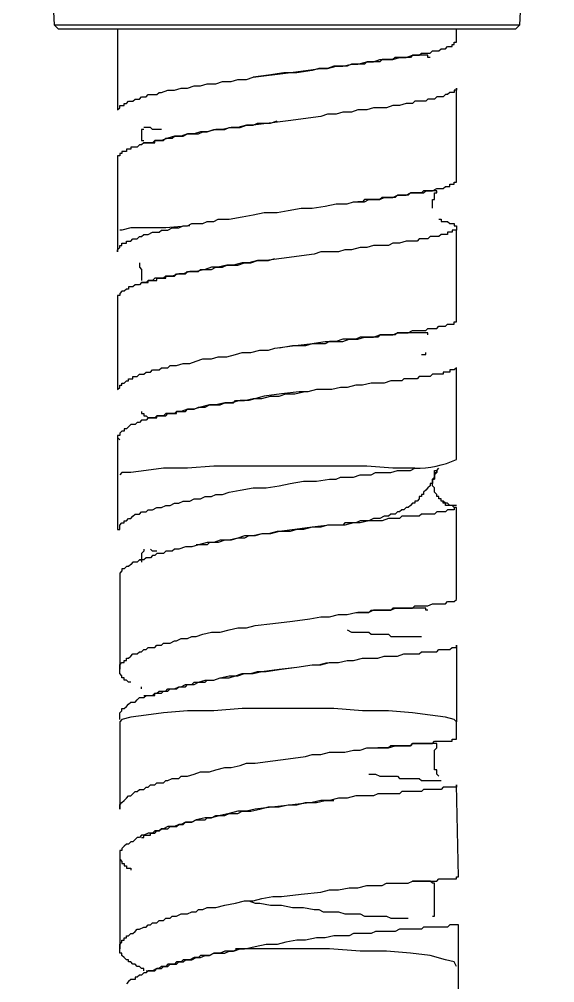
# Model space of a CAD drawing. Extents: x -1585 to -1165, y -4178 to -3881.
# Drawn here: x -1302.28 to -1294.99, y -4066.05 to -4052.93 of the extents above; entities that cross this region are included whole.
import ezdxf

# ---------------------------------------------------------------- set-up
doc = ezdxf.new("R2010")
doc.units = 0
doc.header["$LTSCALE"] = 7
doc.layers.add('DWG', color=7, linetype='CONTINUOUS')

msp = doc.modelspace()

# ---------------------------------------------------------------- linework, layer by layer
at = {"layer": 'DWG'}
for points in [[(-1301.806, -4053.008), (-1298.623, -4053.008), (-1295.469, -4053.008), (-1294.993, -4043.548), (-1302.282, -4043.548)], [(-1296.332, -4053.871), (-1296.332, -4053.901), (-1296.362, -4053.901), (-1296.362, -4053.931), (-1296.391, -4053.931), (-1296.421, -4053.931), (-1296.451, -4053.96), (-1296.481, -4053.96), (-1296.51, -4053.99), (-1296.54, -4053.99), (-1296.57, -4053.99), (-1296.6, -4053.99), (-1296.629, -4054.02), (-1296.659, -4054.02), (-1296.689, -4054.02), (-1296.719, -4054.02), (-1296.748, -4054.05), (-1296.808, -4054.05), (-1296.838, -4054.05), (-1296.867, -4054.05), (-1296.897, -4054.05), (-1296.927, -4054.079), (-1297.016, -4054.079), (-1297.105, -4054.109), (-1297.195, -4054.109), (-1297.284, -4054.139), (-1297.373, -4054.139), (-1297.462, -4054.139), (-1297.552, -4054.169), (-1297.671, -4054.169), (-1297.76, -4054.198), (-1297.879, -4054.198), (-1297.968, -4054.228), (-1298.087, -4054.228), (-1298.176, -4054.258), (-1298.623, -4054.317), (-1299.099, -4054.377), (-1299.188, -4054.377), (-1299.307, -4054.407), (-1299.396, -4054.407), (-1299.515, -4054.436), (-1299.604, -4054.436), (-1299.723, -4054.466), (-1299.813, -4054.466), (-1299.902, -4054.496), (-1299.991, -4054.496), (-1300.08, -4054.526), (-1300.17, -4054.526), (-1300.259, -4054.555), (-1300.348, -4054.585), (-1300.378, -4054.585), (-1300.408, -4054.585), (-1300.437, -4054.585), (-1300.467, -4054.615), (-1300.527, -4054.615), (-1300.556, -4054.615), (-1300.586, -4054.615), (-1300.616, -4054.645), (-1300.646, -4054.645), (-1300.675, -4054.674), (-1300.705, -4054.674), (-1300.735, -4054.674), (-1300.765, -4054.674), (-1300.765, -4054.704), (-1300.794, -4054.704), (-1300.824, -4054.704), (-1300.824, -4054.734), (-1300.854, -4054.734), (-1300.884, -4054.734), (-1300.884, -4054.764), (-1300.913, -4054.764), (-1300.913, -4054.793), (-1300.943, -4054.793), (-1300.943, -4054.823), (-1300.943, -4055.805), (-1300.943, -4056.102), (-1300.943, -4056.073), (-1300.913, -4056.043), (-1300.913, -4056.013), (-1300.884, -4056.013), (-1300.884, -4055.983), (-1300.854, -4055.983), (-1300.824, -4055.983), (-1300.824, -4055.954), (-1300.794, -4055.954), (-1300.765, -4055.954), (-1300.735, -4055.924), (-1300.705, -4055.924), (-1300.675, -4055.924), (-1300.646, -4055.894), (-1300.616, -4055.894), (-1300.586, -4055.864), (-1300.556, -4055.864), (-1300.527, -4055.864), (-1300.467, -4055.835), (-1300.437, -4055.835), (-1300.378, -4055.835), (-1300.348, -4055.805), (-1300.289, -4055.805), (-1300.259, -4055.805), (-1300.199, -4055.775), (-1300.14, -4055.775), (-1300.11, -4055.775), (-1300.051, -4055.745), (-1299.991, -4055.745), (-1299.932, -4055.716), (-1299.842, -4055.716), (-1299.783, -4055.716), (-1299.723, -4055.686), (-1299.634, -4055.686), (-1299.575, -4055.656), (-1299.485, -4055.656), (-1299.426, -4055.656), (-1299.247, -4055.626), (-1299.099, -4055.597), (-1298.95, -4055.567), (-1298.771, -4055.567), (-1298.623, -4055.537), (-1298.444, -4055.507), (-1298.295, -4055.507), (-1298.117, -4055.478), (-1297.968, -4055.448), (-1297.909, -4055.448), (-1297.819, -4055.448), (-1297.73, -4055.418), (-1297.671, -4055.418), (-1297.581, -4055.418), (-1297.522, -4055.388), (-1297.462, -4055.388), (-1297.373, -4055.388), (-1297.314, -4055.359), (-1297.254, -4055.359), (-1297.195, -4055.359), (-1297.135, -4055.329), (-1297.046, -4055.329), (-1297.016, -4055.329), (-1296.957, -4055.299), (-1296.897, -4055.299), (-1296.838, -4055.299), (-1296.778, -4055.299), (-1296.748, -4055.269), (-1296.689, -4055.269), (-1296.659, -4055.269), (-1296.6, -4055.24), (-1296.57, -4055.24), (-1296.54, -4055.24), (-1296.51, -4055.24), (-1296.481, -4055.21), (-1296.451, -4055.21), (-1296.421, -4055.21), (-1296.421, -4055.18), (-1296.391, -4055.18), (-1296.362, -4055.18), (-1296.362, -4055.15), (-1296.332, -4055.15), (-1296.332, -4055.121)]]:
    msp.add_lwpolyline(points, close=True, dxfattribs=at)
for points in [[(-1295.469, -4053.008), (-1295.529, -4053.068), (-1301.746, -4053.068), (-1301.806, -4053.008)], [(-1300.943, -4053.068), (-1300.943, -4054.169), (-1300.913, -4054.139), (-1300.913, -4054.109), (-1300.884, -4054.109), (-1300.854, -4054.109), (-1300.854, -4054.079), (-1300.824, -4054.079), (-1300.794, -4054.05), (-1300.765, -4054.05), (-1300.735, -4054.05), (-1300.705, -4054.02), (-1300.675, -4054.02), (-1300.646, -4054.02), (-1300.616, -4053.99), (-1300.586, -4053.99), (-1300.556, -4053.99), (-1300.527, -4053.96), (-1300.467, -4053.96), (-1300.437, -4053.96), (-1300.408, -4053.96), (-1300.378, -4053.931), (-1300.348, -4053.931), (-1300.259, -4053.901), (-1300.17, -4053.901), (-1300.08, -4053.871), (-1299.991, -4053.871), (-1299.902, -4053.841), (-1299.813, -4053.841), (-1299.723, -4053.812), (-1299.604, -4053.812), (-1299.515, -4053.782), (-1299.396, -4053.782), (-1299.307, -4053.752), (-1299.188, -4053.752), (-1299.099, -4053.722), (-1298.623, -4053.663), (-1298.176, -4053.603), (-1298.087, -4053.603), (-1297.968, -4053.574), (-1297.879, -4053.574), (-1297.76, -4053.544), (-1297.671, -4053.544), (-1297.552, -4053.514), (-1297.462, -4053.514), (-1297.373, -4053.484), (-1297.284, -4053.484), (-1297.195, -4053.484), (-1297.105, -4053.455), (-1297.016, -4053.455), (-1296.927, -4053.425), (-1296.897, -4053.425), (-1296.867, -4053.425), (-1296.838, -4053.425), (-1296.808, -4053.395), (-1296.748, -4053.395), (-1296.719, -4053.395), (-1296.689, -4053.395), (-1296.659, -4053.365), (-1296.629, -4053.365), (-1296.6, -4053.365), (-1296.57, -4053.365), (-1296.54, -4053.336), (-1296.51, -4053.336), (-1296.481, -4053.336), (-1296.451, -4053.306), (-1296.421, -4053.306), (-1296.391, -4053.306), (-1296.391, -4053.276), (-1296.362, -4053.276), (-1296.362, -4053.246), (-1296.332, -4053.246), (-1296.332, -4053.068)], [(-1296.689, -4053.455), (-1296.719, -4053.455), (-1296.719, -4053.425), (-1296.748, -4053.425), (-1296.778, -4053.425), (-1296.808, -4053.425), (-1296.838, -4053.425), (-1296.867, -4053.425), (-1296.897, -4053.425), (-1296.927, -4053.425), (-1296.957, -4053.455), (-1296.986, -4053.455), (-1297.016, -4053.455), (-1297.046, -4053.455), (-1297.076, -4053.455), (-1297.135, -4053.455), (-1297.165, -4053.455), (-1297.195, -4053.484), (-1297.224, -4053.484), (-1297.254, -4053.484), (-1297.314, -4053.484), (-1297.343, -4053.484), (-1297.373, -4053.514), (-1297.403, -4053.514), (-1297.462, -4053.514), (-1297.492, -4053.514), (-1297.552, -4053.514), (-1297.581, -4053.544), (-1297.641, -4053.544), (-1297.671, -4053.544), (-1297.73, -4053.544), (-1297.76, -4053.544), (-1297.819, -4053.574), (-1297.909, -4053.574), (-1297.998, -4053.574), (-1298.087, -4053.603), (-1298.206, -4053.603), (-1298.295, -4053.633), (-1298.504, -4053.663), (-1298.682, -4053.663), (-1298.89, -4053.693), (-1299.099, -4053.722)], [(-1300.586, -4054.615), (-1300.556, -4054.615), (-1300.527, -4054.615), (-1300.497, -4054.615), (-1300.467, -4054.615), (-1300.437, -4054.615), (-1300.437, -4054.585), (-1300.408, -4054.585), (-1300.378, -4054.585), (-1300.348, -4054.585), (-1300.318, -4054.585), (-1300.289, -4054.555), (-1300.259, -4054.555), (-1300.229, -4054.555), (-1300.199, -4054.555), (-1300.17, -4054.526), (-1300.14, -4054.526), (-1300.11, -4054.526), (-1300.08, -4054.526), (-1300.051, -4054.526), (-1299.991, -4054.496), (-1299.902, -4054.496), (-1299.842, -4054.496), (-1299.783, -4054.466), (-1299.723, -4054.466), (-1299.634, -4054.436), (-1299.575, -4054.436), (-1299.485, -4054.436), (-1299.426, -4054.407), (-1299.337, -4054.407), (-1299.277, -4054.407), (-1299.188, -4054.377), (-1299.099, -4054.377), (-1299.039, -4054.347), (-1298.95, -4054.347), (-1298.861, -4054.347), (-1298.771, -4054.317)], [(-1300.586, -4054.436), (-1300.616, -4054.436), (-1300.616, -4054.466), (-1300.616, -4054.496), (-1300.616, -4054.526), (-1300.616, -4054.555), (-1300.616, -4054.585), (-1300.586, -4054.585)], [(-1300.348, -4054.436), (-1300.378, -4054.436), (-1300.408, -4054.436), (-1300.437, -4054.436), (-1300.467, -4054.436), (-1300.497, -4054.407), (-1300.527, -4054.407), (-1300.556, -4054.407), (-1300.586, -4054.407)], [(-1296.659, -4055.507), (-1296.659, -4055.478), (-1296.659, -4055.448), (-1296.659, -4055.418), (-1296.659, -4055.388), (-1296.629, -4055.388), (-1296.629, -4055.359), (-1296.629, -4055.329), (-1296.629, -4055.299), (-1296.6, -4055.299), (-1296.6, -4055.269), (-1296.629, -4055.269), (-1296.659, -4055.269), (-1296.689, -4055.269), (-1296.719, -4055.269), (-1296.748, -4055.269), (-1296.778, -4055.269), (-1296.808, -4055.299), (-1296.838, -4055.299), (-1296.867, -4055.299), (-1296.897, -4055.299), (-1296.927, -4055.299), (-1296.957, -4055.299), (-1296.986, -4055.329), (-1297.016, -4055.329), (-1297.046, -4055.329), (-1297.076, -4055.329), (-1297.105, -4055.329), (-1297.135, -4055.329), (-1297.165, -4055.359), (-1297.195, -4055.359), (-1297.224, -4055.359), (-1297.284, -4055.359), (-1297.314, -4055.359), (-1297.343, -4055.359), (-1297.373, -4055.388), (-1297.403, -4055.388), (-1297.433, -4055.388), (-1297.462, -4055.388), (-1297.522, -4055.388), (-1297.552, -4055.388), (-1297.581, -4055.388), (-1297.611, -4055.418), (-1297.671, -4055.418)], [(-1296.57, -4055.656), (-1296.54, -4055.656), (-1296.54, -4055.686), (-1296.51, -4055.686), (-1296.481, -4055.686), (-1296.451, -4055.686), (-1296.421, -4055.716), (-1296.391, -4055.716), (-1296.362, -4055.716), (-1296.362, -4055.745), (-1296.332, -4055.745), (-1296.332, -4055.775), (-1296.332, -4055.805), (-1296.362, -4055.805), (-1296.391, -4055.805), (-1296.391, -4055.835), (-1296.421, -4055.835), (-1296.451, -4055.835), (-1296.451, -4055.864), (-1296.481, -4055.864), (-1296.51, -4055.864), (-1296.54, -4055.864), (-1296.57, -4055.894), (-1296.6, -4055.894), (-1296.629, -4055.894), (-1296.659, -4055.894), (-1296.689, -4055.894), (-1296.719, -4055.924), (-1296.748, -4055.924), (-1296.778, -4055.924), (-1296.808, -4055.924), (-1296.838, -4055.924), (-1296.867, -4055.954), (-1296.957, -4055.954), (-1297.016, -4055.954), (-1297.105, -4055.983), (-1297.195, -4055.983), (-1297.254, -4056.013), (-1297.373, -4056.013), (-1297.462, -4056.013), (-1297.552, -4056.043), (-1297.641, -4056.043), (-1297.76, -4056.073), (-1297.849, -4056.073), (-1297.938, -4056.102), (-1298.057, -4056.102), (-1298.176, -4056.102), (-1298.266, -4056.132), (-1298.712, -4056.192), (-1298.92, -4056.221), (-1299.039, -4056.221), (-1299.158, -4056.251), (-1299.247, -4056.251), (-1299.366, -4056.281), (-1299.456, -4056.281), (-1299.575, -4056.311), (-1299.664, -4056.311), (-1299.753, -4056.34), (-1299.872, -4056.37), (-1299.961, -4056.37), (-1300.051, -4056.4), (-1300.11, -4056.4), (-1300.199, -4056.43), (-1300.289, -4056.43), (-1300.318, -4056.459), (-1300.348, -4056.459), (-1300.408, -4056.459), (-1300.437, -4056.459), (-1300.467, -4056.489), (-1300.497, -4056.489), (-1300.527, -4056.489), (-1300.556, -4056.519), (-1300.586, -4056.519), (-1300.616, -4056.519), (-1300.646, -4056.549), (-1300.675, -4056.549), (-1300.705, -4056.549), (-1300.735, -4056.578), (-1300.765, -4056.578), (-1300.794, -4056.578), (-1300.794, -4056.608), (-1300.824, -4056.608), (-1300.854, -4056.638), (-1300.884, -4056.638), (-1300.913, -4056.668), (-1300.913, -4056.697), (-1300.943, -4056.697), (-1300.943, -4056.727), (-1300.943, -4057.977), (-1300.913, -4057.947), (-1300.913, -4057.917), (-1300.884, -4057.917), (-1300.884, -4057.887), (-1300.854, -4057.887), (-1300.824, -4057.858), (-1300.794, -4057.858), (-1300.794, -4057.828), (-1300.765, -4057.828), (-1300.735, -4057.828), (-1300.735, -4057.798), (-1300.705, -4057.798), (-1300.675, -4057.798), (-1300.646, -4057.768), (-1300.616, -4057.768), (-1300.586, -4057.768), (-1300.556, -4057.739), (-1300.527, -4057.739), (-1300.497, -4057.739), (-1300.467, -4057.709), (-1300.437, -4057.709), (-1300.378, -4057.709), (-1300.348, -4057.679), (-1300.318, -4057.679), (-1300.259, -4057.679), (-1300.229, -4057.649), (-1300.199, -4057.649), (-1300.14, -4057.649), (-1300.051, -4057.62), (-1299.961, -4057.62), (-1299.872, -4057.59), (-1299.783, -4057.56), (-1299.664, -4057.56), (-1299.575, -4057.53), (-1299.456, -4057.53), (-1299.337, -4057.501), (-1299.247, -4057.471), (-1299.128, -4057.471), (-1299.009, -4057.441), (-1298.89, -4057.441), (-1298.801, -4057.411), (-1298.563, -4057.382), (-1298.325, -4057.352), (-1298.117, -4057.322), (-1297.998, -4057.322), (-1297.879, -4057.322), (-1297.79, -4057.292), (-1297.671, -4057.292), (-1297.581, -4057.263), (-1297.462, -4057.263), (-1297.373, -4057.233), (-1297.284, -4057.233), (-1297.224, -4057.233), (-1297.195, -4057.233), (-1297.135, -4057.203), (-1297.105, -4057.203), (-1297.046, -4057.203), (-1297.016, -4057.203), (-1296.986, -4057.203), (-1296.927, -4057.173), (-1296.897, -4057.173), (-1296.867, -4057.173), (-1296.838, -4057.173), (-1296.778, -4057.173), (-1296.748, -4057.173), (-1296.719, -4057.144), (-1296.689, -4057.144), (-1296.659, -4057.144), (-1296.629, -4057.144), (-1296.6, -4057.144), (-1296.57, -4057.114), (-1296.54, -4057.114), (-1296.51, -4057.114), (-1296.481, -4057.114), (-1296.451, -4057.084), (-1296.421, -4057.084), (-1296.391, -4057.084), (-1296.362, -4057.084), (-1296.362, -4057.054), (-1296.332, -4057.054), (-1296.332, -4057.025), (-1296.332, -4055.805)], [(-1299.961, -4055.745), (-1300.289, -4055.775), (-1300.556, -4055.775), (-1300.765, -4055.775), (-1300.884, -4055.805), (-1300.913, -4055.805)], [(-1300.616, -4056.519), (-1300.586, -4056.519), (-1300.556, -4056.519), (-1300.527, -4056.519), (-1300.527, -4056.489), (-1300.497, -4056.489), (-1300.467, -4056.489), (-1300.437, -4056.489), (-1300.408, -4056.489), (-1300.408, -4056.459), (-1300.378, -4056.459), (-1300.348, -4056.459), (-1300.318, -4056.459), (-1300.289, -4056.459), (-1300.289, -4056.43), (-1300.259, -4056.43), (-1300.229, -4056.43), (-1300.199, -4056.43), (-1300.17, -4056.43), (-1300.14, -4056.4), (-1300.11, -4056.4), (-1300.08, -4056.4), (-1300.051, -4056.4), (-1300.021, -4056.4), (-1299.991, -4056.37), (-1299.961, -4056.37), (-1299.932, -4056.37), (-1299.902, -4056.37), (-1299.842, -4056.37), (-1299.813, -4056.34), (-1299.783, -4056.34), (-1299.753, -4056.34), (-1299.723, -4056.34), (-1299.664, -4056.34), (-1299.604, -4056.311), (-1299.515, -4056.311), (-1299.456, -4056.281), (-1299.366, -4056.281), (-1299.307, -4056.281), (-1299.218, -4056.251), (-1299.128, -4056.251), (-1299.039, -4056.221), (-1298.95, -4056.221), (-1298.89, -4056.221), (-1298.801, -4056.192)], [(-1300.646, -4056.251), (-1300.646, -4056.281), (-1300.646, -4056.311), (-1300.616, -4056.34), (-1300.616, -4056.37), (-1300.616, -4056.4), (-1300.616, -4056.43), (-1300.616, -4056.459), (-1300.616, -4056.489)], [(-1296.719, -4057.233), (-1296.719, -4057.203), (-1296.748, -4057.203), (-1296.778, -4057.203), (-1296.808, -4057.203), (-1296.838, -4057.203), (-1296.867, -4057.203), (-1296.897, -4057.203), (-1296.927, -4057.203), (-1296.957, -4057.203), (-1296.986, -4057.203), (-1297.016, -4057.203), (-1297.046, -4057.203), (-1297.076, -4057.203), (-1297.105, -4057.203), (-1297.135, -4057.203), (-1297.165, -4057.233), (-1297.195, -4057.233), (-1297.224, -4057.233), (-1297.254, -4057.233), (-1297.314, -4057.233), (-1297.343, -4057.233), (-1297.373, -4057.233), (-1297.403, -4057.263), (-1297.433, -4057.263), (-1297.492, -4057.263), (-1297.522, -4057.263), (-1297.552, -4057.263), (-1297.581, -4057.263), (-1297.641, -4057.263), (-1297.7, -4057.292), (-1297.79, -4057.292), (-1297.879, -4057.292), (-1297.968, -4057.322), (-1298.057, -4057.322), (-1298.117, -4057.352), (-1298.206, -4057.352), (-1298.295, -4057.352), (-1298.385, -4057.382), (-1298.563, -4057.382), (-1298.742, -4057.411)], [(-1296.808, -4057.501), (-1296.778, -4057.501), (-1296.748, -4057.501), (-1296.748, -4057.471)], [(-1300.616, -4058.274), (-1300.616, -4058.304), (-1300.586, -4058.304), (-1300.586, -4058.334), (-1300.556, -4058.334), (-1300.527, -4058.363), (-1300.497, -4058.363), (-1300.467, -4058.363), (-1300.437, -4058.363), (-1300.408, -4058.363), (-1300.408, -4058.334), (-1300.378, -4058.334), (-1300.348, -4058.334), (-1300.318, -4058.334), (-1300.289, -4058.334), (-1300.259, -4058.304), (-1300.229, -4058.304), (-1300.199, -4058.304), (-1300.17, -4058.304), (-1300.14, -4058.304), (-1300.14, -4058.274), (-1300.11, -4058.274), (-1300.08, -4058.274), (-1300.021, -4058.274), (-1299.991, -4058.244), (-1299.932, -4058.244), (-1299.902, -4058.244), (-1299.842, -4058.215), (-1299.783, -4058.215), (-1299.753, -4058.215), (-1299.694, -4058.185), (-1299.634, -4058.185), (-1299.604, -4058.185), (-1299.545, -4058.185), (-1299.485, -4058.155), (-1299.426, -4058.155), (-1299.366, -4058.155), (-1299.337, -4058.125), (-1299.277, -4058.125), (-1299.218, -4058.125), (-1299.099, -4058.096), (-1298.98, -4058.096), (-1298.861, -4058.066), (-1298.742, -4058.066), (-1298.652, -4058.036), (-1298.533, -4058.036), (-1298.414, -4058.006)], [(-1300.943, -4058.631), (-1300.943, -4059.167), (-1300.943, -4059.881), (-1300.913, -4059.881), (-1300.913, -4059.851), (-1300.913, -4059.821), (-1300.884, -4059.791), (-1300.854, -4059.791), (-1300.854, -4059.762), (-1300.824, -4059.762), (-1300.794, -4059.732), (-1300.765, -4059.732), (-1300.735, -4059.702), (-1300.705, -4059.672), (-1300.646, -4059.672), (-1300.616, -4059.643), (-1300.556, -4059.643), (-1300.527, -4059.613), (-1300.467, -4059.613), (-1300.408, -4059.583), (-1300.348, -4059.583), (-1300.289, -4059.553), (-1300.229, -4059.553), (-1300.17, -4059.524), (-1300.11, -4059.524), (-1300.051, -4059.494), (-1299.961, -4059.494), (-1299.902, -4059.464), (-1299.813, -4059.464), (-1299.753, -4059.434), (-1299.664, -4059.434), (-1299.604, -4059.405), (-1299.515, -4059.405), (-1299.426, -4059.375), (-1299.277, -4059.345), (-1299.099, -4059.315), (-1298.92, -4059.315), (-1298.742, -4059.286), (-1298.593, -4059.256), (-1298.414, -4059.226), (-1298.236, -4059.226), (-1298.057, -4059.196), (-1297.968, -4059.196), (-1297.909, -4059.167), (-1297.819, -4059.167), (-1297.73, -4059.167), (-1297.641, -4059.137), (-1297.581, -4059.137), (-1297.492, -4059.137), (-1297.433, -4059.107), (-1297.343, -4059.107), (-1297.284, -4059.107), (-1297.224, -4059.107), (-1297.135, -4059.077), (-1297.076, -4059.077), (-1297.016, -4059.077), (-1296.957, -4059.077), (-1296.897, -4059.048), (-1297.195, -4059.048), (-1297.552, -4059.018), (-1297.968, -4059.018), (-1298.385, -4059.018), (-1298.801, -4059.018), (-1299.218, -4059.018), (-1299.634, -4059.018), (-1299.991, -4059.048), (-1300.318, -4059.048), (-1300.556, -4059.077), (-1300.765, -4059.107), (-1300.884, -4059.107), (-1300.913, -4059.137)], [(-1296.362, -4059.583), (-1296.391, -4059.553), (-1296.421, -4059.553), (-1296.451, -4059.553), (-1296.481, -4059.553), (-1296.481, -4059.524), (-1296.51, -4059.524), (-1296.51, -4059.494), (-1296.54, -4059.494), (-1296.54, -4059.464), (-1296.57, -4059.464), (-1296.57, -4059.434), (-1296.6, -4059.434), (-1296.6, -4059.405), (-1296.629, -4059.375), (-1296.629, -4059.345), (-1296.629, -4059.315), (-1296.659, -4059.286), (-1296.659, -4059.256), (-1296.659, -4059.226), (-1296.659, -4059.196), (-1296.629, -4059.167), (-1296.629, -4059.137), (-1296.629, -4059.107), (-1296.629, -4059.077), (-1296.6, -4059.077), (-1296.6, -4059.107), (-1296.629, -4059.137), (-1296.629, -4059.167), (-1296.629, -4059.196), (-1296.659, -4059.196), (-1296.659, -4059.226), (-1296.659, -4059.256), (-1296.689, -4059.256), (-1296.689, -4059.286), (-1296.719, -4059.315), (-1296.748, -4059.345), (-1296.778, -4059.375), (-1296.778, -4059.405), (-1296.808, -4059.405), (-1296.808, -4059.434), (-1296.838, -4059.434), (-1296.838, -4059.464), (-1296.867, -4059.494), (-1296.897, -4059.494), (-1296.897, -4059.524), (-1296.927, -4059.524), (-1296.957, -4059.553), (-1296.986, -4059.583), (-1297.016, -4059.583), (-1297.046, -4059.613), (-1297.076, -4059.613), (-1297.105, -4059.643), (-1297.135, -4059.643), (-1297.165, -4059.672), (-1297.195, -4059.672), (-1297.224, -4059.672), (-1297.254, -4059.702), (-1297.284, -4059.702), (-1297.314, -4059.702), (-1297.373, -4059.732), (-1297.403, -4059.732), (-1297.433, -4059.732), (-1297.462, -4059.732), (-1297.522, -4059.762), (-1297.552, -4059.762), (-1297.611, -4059.762), (-1297.641, -4059.762), (-1297.7, -4059.791), (-1297.73, -4059.791), (-1297.79, -4059.791), (-1297.849, -4059.791), (-1297.879, -4059.821), (-1297.938, -4059.821), (-1297.998, -4059.821), (-1298.028, -4059.821), (-1298.087, -4059.821), (-1298.176, -4059.851), (-1298.295, -4059.851), (-1298.414, -4059.881), (-1298.504, -4059.881), (-1298.593, -4059.91), (-1298.682, -4059.91), (-1298.771, -4059.91), (-1298.89, -4059.94), (-1298.98, -4059.94), (-1299.069, -4059.97), (-1299.158, -4059.97), (-1299.218, -4060), (-1299.307, -4060), (-1299.396, -4060.029), (-1299.485, -4060.029), (-1299.575, -4060.059), (-1299.604, -4060.059), (-1299.634, -4060.059), (-1299.694, -4060.059), (-1299.723, -4060.089), (-1299.753, -4060.089), (-1299.813, -4060.089), (-1299.842, -4060.089), (-1299.872, -4060.089)], [(-1296.659, -4059.256), (-1296.659, -4059.226), (-1296.659, -4059.196), (-1296.629, -4059.196), (-1296.629, -4059.167), (-1296.629, -4059.137), (-1296.629, -4059.107), (-1296.6, -4059.107), (-1296.6, -4059.077), (-1296.57, -4059.048)], [(-1296.332, -4059.553), (-1296.362, -4059.553), (-1296.391, -4059.553), (-1296.421, -4059.553), (-1296.451, -4059.524), (-1296.481, -4059.524), (-1296.51, -4059.494), (-1296.54, -4059.494), (-1296.54, -4059.464), (-1296.57, -4059.464), (-1296.57, -4059.434), (-1296.6, -4059.434)], [(-1300.765, -4061.963), (-1300.794, -4061.963), (-1300.824, -4061.933), (-1300.854, -4061.933), (-1300.854, -4061.904), (-1300.884, -4061.904), (-1300.884, -4061.874), (-1300.913, -4061.844), (-1300.913, -4061.814), (-1300.913, -4061.785), (-1300.913, -4061.755), (-1300.913, -4061.725), (-1300.884, -4061.695), (-1300.854, -4061.695), (-1300.854, -4061.666), (-1300.824, -4061.666), (-1300.824, -4061.636), (-1300.794, -4061.636), (-1300.765, -4061.606), (-1300.735, -4061.576), (-1300.705, -4061.576), (-1300.675, -4061.576), (-1300.646, -4061.547), (-1300.616, -4061.547), (-1300.586, -4061.517), (-1300.556, -4061.517), (-1300.527, -4061.487), (-1300.467, -4061.487), (-1300.437, -4061.487), (-1300.408, -4061.457), (-1300.348, -4061.457), (-1300.318, -4061.428), (-1300.259, -4061.428), (-1300.229, -4061.428), (-1300.17, -4061.398), (-1300.14, -4061.398), (-1300.08, -4061.368), (-1300.051, -4061.368), (-1299.991, -4061.368), (-1299.932, -4061.338), (-1299.872, -4061.338), (-1299.783, -4061.309), (-1299.664, -4061.279), (-1299.545, -4061.279), (-1299.426, -4061.249), (-1299.307, -4061.219), (-1299.188, -4061.219), (-1299.069, -4061.19), (-1298.831, -4061.16), (-1298.563, -4061.13), (-1298.325, -4061.1), (-1298.176, -4061.071), (-1298.057, -4061.071), (-1297.938, -4061.041), (-1297.819, -4061.041), (-1297.7, -4061.011), (-1297.581, -4061.011), (-1297.522, -4061.011), (-1297.492, -4060.981), (-1297.433, -4060.981), (-1297.373, -4060.981), (-1297.314, -4060.981), (-1297.284, -4060.981), (-1297.224, -4060.981), (-1297.165, -4060.952), (-1297.135, -4060.952), (-1297.076, -4060.952), (-1297.016, -4060.952), (-1296.986, -4060.952), (-1296.927, -4060.952), (-1296.897, -4060.922), (-1296.867, -4060.922), (-1296.808, -4060.922), (-1296.778, -4060.922), (-1296.748, -4060.922), (-1296.719, -4060.922), (-1296.659, -4060.892), (-1296.629, -4060.892), (-1296.6, -4060.892), (-1296.57, -4060.892), (-1296.54, -4060.892), (-1296.51, -4060.892), (-1296.481, -4060.892), (-1296.451, -4060.862), (-1296.421, -4060.862), (-1296.391, -4060.862), (-1296.362, -4060.862), (-1296.332, -4060.833), (-1296.332, -4059.583), (-1296.362, -4059.583), (-1296.362, -4059.613), (-1296.391, -4059.613), (-1296.421, -4059.613), (-1296.451, -4059.613), (-1296.481, -4059.643), (-1296.51, -4059.643), (-1296.54, -4059.643), (-1296.57, -4059.643), (-1296.6, -4059.643), (-1296.629, -4059.672), (-1296.659, -4059.672), (-1296.689, -4059.672), (-1296.719, -4059.672), (-1296.778, -4059.672), (-1296.808, -4059.672), (-1296.838, -4059.702), (-1296.867, -4059.702), (-1296.897, -4059.702), (-1296.957, -4059.702), (-1296.986, -4059.702), (-1297.016, -4059.702), (-1297.076, -4059.702), (-1297.105, -4059.732), (-1297.165, -4059.732), (-1297.195, -4059.732), (-1297.254, -4059.732), (-1297.343, -4059.762), (-1297.433, -4059.762), (-1297.522, -4059.762), (-1297.641, -4059.791), (-1297.73, -4059.791), (-1297.849, -4059.821), (-1297.968, -4059.821), (-1298.057, -4059.821), (-1298.295, -4059.851), (-1298.533, -4059.881), (-1298.742, -4059.91), (-1298.861, -4059.94), (-1298.98, -4059.94), (-1299.099, -4059.97), (-1299.218, -4059.97), (-1299.307, -4060), (-1299.426, -4060.029), (-1299.545, -4060.029), (-1299.634, -4060.059), (-1299.723, -4060.059), (-1299.842, -4060.089), (-1299.932, -4060.119), (-1300.021, -4060.119), (-1300.11, -4060.148), (-1300.17, -4060.148), (-1300.199, -4060.178), (-1300.229, -4060.178), (-1300.289, -4060.178), (-1300.318, -4060.208), (-1300.348, -4060.208), (-1300.408, -4060.208), (-1300.437, -4060.238), (-1300.467, -4060.238), (-1300.497, -4060.267), (-1300.527, -4060.267), (-1300.556, -4060.267), (-1300.586, -4060.297), (-1300.616, -4060.297), (-1300.646, -4060.297), (-1300.675, -4060.327), (-1300.705, -4060.327), (-1300.735, -4060.327), (-1300.765, -4060.357), (-1300.794, -4060.386), (-1300.824, -4060.386), (-1300.854, -4060.416), (-1300.884, -4060.416), (-1300.884, -4060.446), (-1300.913, -4060.476), (-1300.913, -4060.505), (-1300.913, -4060.535), (-1300.913, -4060.565)], [(-1300.586, -4060.148), (-1300.586, -4060.178), (-1300.616, -4060.208), (-1300.616, -4060.238), (-1300.616, -4060.267), (-1300.616, -4060.297), (-1300.646, -4060.297), (-1300.616, -4060.297), (-1300.616, -4060.327)], [(-1300.408, -4060.178), (-1300.437, -4060.178), (-1300.467, -4060.178), (-1300.497, -4060.148)], [(-1300.913, -4060.535), (-1300.913, -4061.785)], [(-1296.719, -4060.981), (-1296.748, -4060.981), (-1296.748, -4060.952), (-1296.778, -4060.952), (-1296.808, -4060.952), (-1296.838, -4060.952), (-1296.867, -4060.952), (-1296.897, -4060.952), (-1296.927, -4060.952), (-1296.957, -4060.952), (-1296.986, -4060.952), (-1297.016, -4060.952), (-1297.046, -4060.952), (-1297.076, -4060.952), (-1297.135, -4060.952), (-1297.165, -4060.952), (-1297.195, -4060.952), (-1297.224, -4060.981), (-1297.254, -4060.981), (-1297.314, -4060.981), (-1297.343, -4060.981), (-1297.403, -4060.981), (-1297.433, -4060.981), (-1297.462, -4060.981), (-1297.522, -4061.011), (-1297.581, -4061.011), (-1297.611, -4061.011), (-1297.671, -4061.011)], [(-1297.819, -4061.249), (-1297.76, -4061.279), (-1297.7, -4061.279), (-1297.671, -4061.279), (-1297.611, -4061.279), (-1297.581, -4061.279), (-1297.522, -4061.279), (-1297.492, -4061.309), (-1297.433, -4061.309)], [(-1297.462, -4061.309), (-1297.433, -4061.309), (-1297.403, -4061.309), (-1297.373, -4061.309), (-1297.343, -4061.309), (-1297.314, -4061.309), (-1297.284, -4061.309), (-1297.254, -4061.309), (-1297.224, -4061.338), (-1297.195, -4061.338), (-1297.165, -4061.338), (-1297.135, -4061.338), (-1297.105, -4061.338), (-1297.076, -4061.338), (-1297.046, -4061.338), (-1297.016, -4061.338), (-1296.986, -4061.338), (-1296.957, -4061.338), (-1296.927, -4061.338), (-1296.897, -4061.338), (-1296.867, -4061.338), (-1296.838, -4061.338), (-1296.808, -4061.338)], [(-1300.913, -4062.469), (-1300.913, -4062.439), (-1300.913, -4062.409), (-1300.913, -4062.38), (-1300.884, -4062.35), (-1300.884, -4062.32), (-1300.854, -4062.32), (-1300.824, -4062.29), (-1300.794, -4062.261), (-1300.765, -4062.231), (-1300.735, -4062.231), (-1300.705, -4062.231), (-1300.675, -4062.201), (-1300.646, -4062.171), (-1300.616, -4062.171), (-1300.586, -4062.171), (-1300.556, -4062.142), (-1300.527, -4062.142), (-1300.467, -4062.142), (-1300.437, -4062.112), (-1300.408, -4062.112), (-1300.378, -4062.082), (-1300.318, -4062.082), (-1300.289, -4062.082), (-1300.259, -4062.052), (-1300.199, -4062.052), (-1300.17, -4062.052), (-1300.11, -4062.023), (-1300.08, -4062.023), (-1300.021, -4061.993), (-1299.991, -4061.993), (-1299.932, -4061.993), (-1299.902, -4061.963), (-1299.842, -4061.963), (-1299.753, -4061.933), (-1299.634, -4061.933), (-1299.545, -4061.904), (-1299.426, -4061.874), (-1299.307, -4061.874), (-1299.218, -4061.844), (-1299.099, -4061.844), (-1298.98, -4061.814), (-1298.742, -4061.785), (-1298.504, -4061.755), (-1298.295, -4061.725), (-1298.176, -4061.725), (-1298.057, -4061.695), (-1297.938, -4061.695), (-1297.819, -4061.666), (-1297.73, -4061.666), (-1297.611, -4061.636), (-1297.522, -4061.636), (-1297.403, -4061.636), (-1297.314, -4061.606), (-1297.224, -4061.606), (-1297.135, -4061.606), (-1297.046, -4061.576), (-1296.957, -4061.576), (-1296.927, -4061.576), (-1296.897, -4061.576), (-1296.838, -4061.576), (-1296.808, -4061.547), (-1296.778, -4061.547), (-1296.748, -4061.547), (-1296.719, -4061.547), (-1296.689, -4061.547), (-1296.659, -4061.547), (-1296.629, -4061.547), (-1296.6, -4061.547), (-1296.57, -4061.517), (-1296.54, -4061.517), (-1296.51, -4061.517), (-1296.481, -4061.517), (-1296.451, -4061.517), (-1296.421, -4061.517), (-1296.391, -4061.487), (-1296.362, -4061.487), (-1296.332, -4061.487), (-1296.332, -4061.457), (-1296.332, -4062.499), (-1296.362, -4062.469), (-1296.481, -4062.439), (-1296.689, -4062.409), (-1296.927, -4062.38), (-1297.254, -4062.35), (-1297.611, -4062.35), (-1297.998, -4062.32), (-1298.414, -4062.32), (-1298.831, -4062.32), (-1299.247, -4062.32), (-1299.634, -4062.35), (-1299.991, -4062.35), (-1300.318, -4062.38), (-1300.556, -4062.409), (-1300.765, -4062.439), (-1300.884, -4062.469), (-1300.913, -4062.499), (-1300.913, -4063.689), (-1300.913, -4063.659), (-1300.913, -4063.629), (-1300.884, -4063.599), (-1300.854, -4063.57), (-1300.824, -4063.54), (-1300.794, -4063.51), (-1300.765, -4063.51), (-1300.735, -4063.48), (-1300.705, -4063.451), (-1300.675, -4063.451), (-1300.646, -4063.421), (-1300.616, -4063.421), (-1300.586, -4063.421), (-1300.556, -4063.391), (-1300.527, -4063.391), (-1300.497, -4063.361), (-1300.467, -4063.361), (-1300.437, -4063.361), (-1300.408, -4063.332), (-1300.348, -4063.332), (-1300.318, -4063.332), (-1300.289, -4063.302), (-1300.259, -4063.302), (-1300.199, -4063.272), (-1300.17, -4063.272), (-1300.11, -4063.272), (-1300.08, -4063.242), (-1300.021, -4063.242), (-1299.991, -4063.242), (-1299.902, -4063.213), (-1299.813, -4063.183), (-1299.694, -4063.183), (-1299.604, -4063.153), (-1299.485, -4063.123), (-1299.396, -4063.123), (-1299.277, -4063.094), (-1299.188, -4063.064), (-1299.069, -4063.064), (-1298.831, -4063.034), (-1298.623, -4063.004), (-1298.385, -4062.975), (-1298.295, -4062.945), (-1298.176, -4062.945), (-1298.057, -4062.915), (-1297.968, -4062.915), (-1297.849, -4062.915), (-1297.73, -4062.885), (-1297.641, -4062.885), (-1297.552, -4062.856), (-1297.433, -4062.856), (-1297.343, -4062.856), (-1297.254, -4062.856), (-1297.165, -4062.826), (-1297.076, -4062.826), (-1297.046, -4062.826), (-1296.986, -4062.826), (-1296.957, -4062.826), (-1296.927, -4062.796), (-1296.867, -4062.796), (-1296.838, -4062.796), (-1296.808, -4062.796), (-1296.778, -4062.796), (-1296.748, -4062.796), (-1296.719, -4062.796), (-1296.689, -4062.796), (-1296.659, -4062.796), (-1296.629, -4062.766), (-1296.6, -4062.766), (-1296.57, -4062.766), (-1296.54, -4062.766), (-1296.51, -4062.766), (-1296.481, -4062.766), (-1296.451, -4062.766), (-1296.421, -4062.766), (-1296.391, -4062.766), (-1296.391, -4062.737), (-1296.362, -4062.737), (-1296.332, -4062.737), (-1296.332, -4062.499)], [(-1300.586, -4062.142), (-1300.556, -4062.142), (-1300.527, -4062.142), (-1300.497, -4062.142), (-1300.467, -4062.142), (-1300.437, -4062.142), (-1300.437, -4062.112), (-1300.408, -4062.112), (-1300.378, -4062.112), (-1300.348, -4062.112), (-1300.318, -4062.082), (-1300.289, -4062.082), (-1300.259, -4062.082), (-1300.229, -4062.052), (-1300.199, -4062.052), (-1300.17, -4062.052), (-1300.14, -4062.052), (-1300.11, -4062.023), (-1300.051, -4062.023), (-1300.021, -4062.023), (-1299.991, -4061.993), (-1299.932, -4061.993), (-1299.902, -4061.993), (-1299.842, -4061.963), (-1299.813, -4061.963), (-1299.753, -4061.963), (-1299.723, -4061.933), (-1299.664, -4061.933), (-1299.634, -4061.933), (-1299.545, -4061.904), (-1299.426, -4061.904), (-1299.337, -4061.874), (-1299.247, -4061.844), (-1299.128, -4061.844), (-1299.039, -4061.814), (-1298.92, -4061.814), (-1298.712, -4061.785), (-1298.504, -4061.755), (-1298.295, -4061.725), (-1298.206, -4061.725), (-1298.087, -4061.695)], [(-1300.616, -4062.052), (-1300.616, -4062.023)], [(-1296.57, -4063.242), (-1296.6, -4063.213), (-1296.6, -4063.183), (-1296.6, -4063.153), (-1296.629, -4063.153), (-1296.629, -4063.123), (-1296.629, -4063.094), (-1296.629, -4063.064), (-1296.629, -4063.034), (-1296.629, -4063.004), (-1296.629, -4062.975), (-1296.629, -4062.945), (-1296.629, -4062.915), (-1296.629, -4062.885), (-1296.6, -4062.856), (-1296.6, -4062.826), (-1296.6, -4062.796), (-1296.629, -4062.796), (-1296.659, -4062.796), (-1296.689, -4062.796), (-1296.719, -4062.796), (-1296.748, -4062.796), (-1296.778, -4062.796), (-1296.808, -4062.796), (-1296.838, -4062.796), (-1296.897, -4062.796), (-1296.927, -4062.796), (-1296.957, -4062.826), (-1296.986, -4062.826), (-1297.016, -4062.826), (-1297.046, -4062.826), (-1297.076, -4062.826), (-1297.105, -4062.826), (-1297.135, -4062.826), (-1297.165, -4062.826), (-1297.224, -4062.826), (-1297.254, -4062.856), (-1297.284, -4062.856), (-1297.314, -4062.856), (-1297.343, -4062.856), (-1297.403, -4062.856)], [(-1297.522, -4063.213), (-1297.462, -4063.213), (-1297.433, -4063.213), (-1297.373, -4063.242), (-1297.314, -4063.242), (-1297.284, -4063.242), (-1297.224, -4063.242), (-1297.195, -4063.242), (-1297.135, -4063.242), (-1297.105, -4063.272), (-1297.046, -4063.272), (-1297.016, -4063.272), (-1296.986, -4063.272), (-1296.957, -4063.272), (-1296.897, -4063.272), (-1296.867, -4063.272), (-1296.838, -4063.272), (-1296.808, -4063.302), (-1296.778, -4063.302), (-1296.748, -4063.302), (-1296.719, -4063.302), (-1296.689, -4063.302), (-1296.659, -4063.302), (-1296.629, -4063.302), (-1296.6, -4063.302), (-1296.57, -4063.302), (-1296.54, -4063.302)], [(-1300.586, -4065.89), (-1300.586, -4065.86), (-1300.616, -4065.86), (-1300.646, -4065.831), (-1300.675, -4065.831), (-1300.705, -4065.801), (-1300.735, -4065.801), (-1300.765, -4065.771), (-1300.794, -4065.771), (-1300.794, -4065.741), (-1300.824, -4065.741), (-1300.854, -4065.712), (-1300.884, -4065.682), (-1300.884, -4065.652), (-1300.913, -4065.652), (-1300.913, -4065.622), (-1300.913, -4065.593), (-1300.913, -4065.563), (-1300.913, -4065.533), (-1300.884, -4065.503), (-1300.884, -4065.474), (-1300.854, -4065.474), (-1300.854, -4065.444), (-1300.824, -4065.444), (-1300.824, -4065.414), (-1300.794, -4065.414), (-1300.765, -4065.384), (-1300.735, -4065.384), (-1300.705, -4065.355), (-1300.675, -4065.325), (-1300.646, -4065.325), (-1300.586, -4065.295), (-1300.556, -4065.295), (-1300.527, -4065.265), (-1300.497, -4065.265), (-1300.467, -4065.236), (-1300.408, -4065.236), (-1300.378, -4065.206), (-1300.318, -4065.206), (-1300.289, -4065.176), (-1300.229, -4065.176), (-1300.199, -4065.146), (-1300.14, -4065.146), (-1300.08, -4065.117), (-1300.051, -4065.117), (-1299.991, -4065.117), (-1299.932, -4065.087), (-1299.872, -4065.087), (-1299.842, -4065.057), (-1299.783, -4065.057), (-1299.723, -4065.027), (-1299.664, -4065.027), (-1299.604, -4065.027), (-1299.485, -4064.998), (-1299.337, -4064.968), (-1299.218, -4064.938), (-1299.099, -4064.938), (-1298.98, -4064.908), (-1298.831, -4064.879), (-1298.712, -4064.879), (-1298.444, -4064.849), (-1298.176, -4064.819), (-1298.057, -4064.789), (-1297.938, -4064.789), (-1297.79, -4064.76), (-1297.671, -4064.76), (-1297.552, -4064.73), (-1297.433, -4064.73), (-1297.343, -4064.73), (-1297.284, -4064.7), (-1297.224, -4064.7), (-1297.165, -4064.7), (-1297.135, -4064.7), (-1297.076, -4064.7), (-1297.016, -4064.7), (-1296.986, -4064.7), (-1296.927, -4064.67), (-1296.897, -4064.67), (-1296.838, -4064.67), (-1296.808, -4064.67), (-1296.748, -4064.67), (-1296.719, -4064.67), (-1296.689, -4064.67), (-1296.659, -4064.67), (-1296.629, -4064.67), (-1296.6, -4064.67), (-1296.57, -4064.641), (-1296.54, -4064.641), (-1296.51, -4064.641), (-1296.481, -4064.641), (-1296.451, -4064.641), (-1296.421, -4064.641), (-1296.391, -4064.641), (-1296.362, -4064.641), (-1296.332, -4064.641), (-1296.332, -4064.611), (-1296.302, -4064.611), (-1296.332, -4063.361), (-1296.332, -4063.391), (-1296.362, -4063.391), (-1296.391, -4063.391), (-1296.421, -4063.391), (-1296.451, -4063.391), (-1296.481, -4063.391), (-1296.51, -4063.391), (-1296.54, -4063.421), (-1296.57, -4063.421), (-1296.6, -4063.421), (-1296.629, -4063.421), (-1296.659, -4063.421), (-1296.689, -4063.421), (-1296.719, -4063.421), (-1296.778, -4063.421), (-1296.808, -4063.451), (-1296.838, -4063.451), (-1296.897, -4063.451), (-1296.927, -4063.451), (-1296.986, -4063.451), (-1297.016, -4063.451), (-1297.076, -4063.451), (-1297.105, -4063.48), (-1297.165, -4063.48), (-1297.195, -4063.48), (-1297.254, -4063.48), (-1297.314, -4063.48), (-1297.373, -4063.48), (-1297.403, -4063.48), (-1297.462, -4063.51), (-1297.522, -4063.51), (-1297.581, -4063.51), (-1297.7, -4063.51), (-1297.819, -4063.54), (-1297.938, -4063.54), (-1298.057, -4063.57), (-1298.176, -4063.57), (-1298.295, -4063.599), (-1298.563, -4063.629), (-1298.801, -4063.659), (-1299.069, -4063.689), (-1299.188, -4063.718), (-1299.307, -4063.718), (-1299.426, -4063.748), (-1299.545, -4063.778), (-1299.664, -4063.808), (-1299.753, -4063.808), (-1299.872, -4063.837), (-1299.932, -4063.867), (-1299.961, -4063.867), (-1300.021, -4063.867), (-1300.08, -4063.897), (-1300.11, -4063.897), (-1300.17, -4063.927), (-1300.229, -4063.927), (-1300.259, -4063.927), (-1300.318, -4063.956), (-1300.348, -4063.956), (-1300.378, -4063.986), (-1300.437, -4063.986), (-1300.467, -4064.016), (-1300.497, -4064.016), (-1300.527, -4064.016), (-1300.586, -4064.046), (-1300.616, -4064.046), (-1300.646, -4064.075), (-1300.675, -4064.075), (-1300.705, -4064.105), (-1300.735, -4064.135), (-1300.765, -4064.135), (-1300.794, -4064.165), (-1300.824, -4064.165), (-1300.854, -4064.194), (-1300.884, -4064.224), (-1300.884, -4064.254), (-1300.913, -4064.254), (-1300.913, -4064.284), (-1300.913, -4064.313), (-1300.913, -4064.343), (-1300.913, -4064.373), (-1300.884, -4064.403), (-1300.884, -4064.432), (-1300.854, -4064.432), (-1300.854, -4064.462), (-1300.824, -4064.462), (-1300.824, -4064.492), (-1300.794, -4064.492), (-1300.765, -4064.492), (-1300.765, -4064.522)], [(-1300.616, -4064.075), (-1300.586, -4064.075), (-1300.586, -4064.046), (-1300.556, -4064.046), (-1300.527, -4064.046), (-1300.497, -4064.046), (-1300.497, -4064.016), (-1300.467, -4064.016), (-1300.437, -4064.016), (-1300.408, -4063.986), (-1300.378, -4063.986), (-1300.348, -4063.956), (-1300.289, -4063.956), (-1300.259, -4063.956), (-1300.229, -4063.927), (-1300.199, -4063.927), (-1300.14, -4063.927), (-1300.11, -4063.897), (-1300.051, -4063.897), (-1300.021, -4063.867), (-1299.961, -4063.867), (-1299.932, -4063.867), (-1299.872, -4063.837), (-1299.813, -4063.837), (-1299.753, -4063.837), (-1299.723, -4063.808), (-1299.664, -4063.808), (-1299.604, -4063.778), (-1299.545, -4063.778), (-1299.485, -4063.778), (-1299.426, -4063.748), (-1299.366, -4063.748), (-1299.307, -4063.748), (-1299.247, -4063.718), (-1299.188, -4063.718), (-1299.128, -4063.718), (-1299.009, -4063.689), (-1298.89, -4063.659), (-1298.742, -4063.659), (-1298.623, -4063.629), (-1298.504, -4063.629), (-1298.385, -4063.599), (-1298.236, -4063.599), (-1298.117, -4063.57), (-1297.998, -4063.57)], [(-1300.913, -4064.313), (-1300.913, -4065.593)], [(-1296.659, -4065.146), (-1296.629, -4065.146), (-1296.629, -4065.117), (-1296.629, -4065.087), (-1296.629, -4065.057), (-1296.629, -4065.027), (-1296.629, -4064.998), (-1296.629, -4064.968), (-1296.629, -4064.938), (-1296.629, -4064.908), (-1296.629, -4064.879), (-1296.629, -4064.849), (-1296.629, -4064.819), (-1296.629, -4064.789), (-1296.629, -4064.76), (-1296.629, -4064.73), (-1296.629, -4064.7), (-1296.659, -4064.7), (-1296.689, -4064.67), (-1296.719, -4064.67), (-1296.748, -4064.67), (-1296.778, -4064.67), (-1296.808, -4064.67), (-1296.838, -4064.67), (-1296.867, -4064.67), (-1296.897, -4064.67), (-1296.927, -4064.67)], [(-1299.158, -4064.938), (-1299.069, -4064.968), (-1299.009, -4064.968), (-1298.861, -4064.998), (-1298.712, -4064.998), (-1298.563, -4065.027), (-1298.414, -4065.027), (-1298.266, -4065.057), (-1298.206, -4065.057), (-1298.147, -4065.087), (-1298.057, -4065.087), (-1297.998, -4065.087), (-1297.938, -4065.087), (-1297.849, -4065.117), (-1297.79, -4065.117), (-1297.73, -4065.117), (-1297.641, -4065.117), (-1297.581, -4065.146), (-1297.522, -4065.146), (-1297.462, -4065.146), (-1297.403, -4065.146), (-1297.343, -4065.146), (-1297.284, -4065.146), (-1297.224, -4065.176), (-1297.165, -4065.176), (-1297.105, -4065.176), (-1297.046, -4065.176), (-1296.986, -4065.176)], [(-1296.302, -4066.515), (-1296.302, -4065.831), (-1296.302, -4065.265), (-1296.332, -4065.265), (-1296.362, -4065.265), (-1296.391, -4065.265), (-1296.421, -4065.265), (-1296.451, -4065.295), (-1296.481, -4065.295), (-1296.51, -4065.295), (-1296.54, -4065.295), (-1296.57, -4065.295), (-1296.6, -4065.295), (-1296.629, -4065.295), (-1296.659, -4065.295), (-1296.689, -4065.295), (-1296.748, -4065.295), (-1296.778, -4065.295), (-1296.808, -4065.325), (-1296.867, -4065.325), (-1296.897, -4065.325), (-1296.957, -4065.325), (-1297.016, -4065.325), (-1297.046, -4065.325), (-1297.105, -4065.325), (-1297.165, -4065.355), (-1297.195, -4065.355), (-1297.254, -4065.355), (-1297.314, -4065.355), (-1297.373, -4065.355), (-1297.433, -4065.355), (-1297.492, -4065.384), (-1297.552, -4065.384), (-1297.611, -4065.384), (-1297.671, -4065.384), (-1297.73, -4065.384), (-1297.79, -4065.414), (-1297.849, -4065.414), (-1297.909, -4065.414), (-1297.998, -4065.414), (-1298.117, -4065.444), (-1298.236, -4065.444), (-1298.385, -4065.474), (-1298.504, -4065.474), (-1298.652, -4065.503), (-1298.771, -4065.533), (-1298.92, -4065.533), (-1299.069, -4065.563), (-1299.188, -4065.593), (-1299.307, -4065.593), (-1299.366, -4065.622), (-1299.426, -4065.622), (-1299.485, -4065.622), (-1299.545, -4065.652), (-1299.604, -4065.652), (-1299.634, -4065.652), (-1299.694, -4065.682), (-1299.753, -4065.682), (-1299.813, -4065.682), (-1299.842, -4065.712), (-1299.902, -4065.712), (-1299.961, -4065.741), (-1299.991, -4065.741), (-1300.051, -4065.741), (-1300.08, -4065.771), (-1300.14, -4065.771), (-1300.17, -4065.801), (-1300.229, -4065.801), (-1300.259, -4065.801), (-1300.289, -4065.831), (-1300.348, -4065.831), (-1300.378, -4065.86), (-1300.408, -4065.86), (-1300.467, -4065.89), (-1300.497, -4065.89), (-1300.527, -4065.89), (-1300.556, -4065.92), (-1300.586, -4065.92), (-1300.616, -4065.95), (-1300.646, -4065.95), (-1300.675, -4065.979), (-1300.705, -4065.979), (-1300.705, -4066.009), (-1300.735, -4066.009), (-1300.765, -4066.009), (-1300.794, -4066.039), (-1300.824, -4066.069)], [(-1300.556, -4065.89), (-1300.527, -4065.89), (-1300.497, -4065.89), (-1300.467, -4065.89), (-1300.437, -4065.89), (-1300.408, -4065.86), (-1300.378, -4065.86), (-1300.348, -4065.86), (-1300.318, -4065.831), (-1300.289, -4065.831), (-1300.259, -4065.831), (-1300.229, -4065.801), (-1300.199, -4065.801), (-1300.17, -4065.801), (-1300.14, -4065.801), (-1300.11, -4065.771), (-1300.08, -4065.771), (-1300.051, -4065.771), (-1300.021, -4065.741), (-1299.991, -4065.741), (-1299.961, -4065.741), (-1299.932, -4065.741), (-1299.872, -4065.712), (-1299.813, -4065.712), (-1299.753, -4065.682), (-1299.694, -4065.682), (-1299.634, -4065.652), (-1299.575, -4065.652), (-1299.485, -4065.652), (-1299.426, -4065.622), (-1299.366, -4065.622), (-1299.277, -4065.593), (-1299.218, -4065.593)], [(-1296.332, -4065.831), (-1296.362, -4065.771), (-1296.481, -4065.741), (-1296.689, -4065.682), (-1296.957, -4065.652), (-1297.284, -4065.622), (-1297.641, -4065.622), (-1298.057, -4065.593), (-1298.474, -4065.593), (-1298.92, -4065.593), (-1299.337, -4065.593)]]:
    msp.add_lwpolyline(points, dxfattribs=at)
msp.add_lwpolyline([(-1296.897, -4059.048, 0.1115), (-1296.332, -4058.929), (-1296.332, -4057.679), (-1296.362, -4057.709), (-1296.391, -4057.709), (-1296.421, -4057.709), (-1296.421, -4057.739), (-1296.451, -4057.739), (-1296.481, -4057.739), (-1296.51, -4057.739), (-1296.51, -4057.768), (-1296.54, -4057.768), (-1296.57, -4057.768), (-1296.6, -4057.768), (-1296.629, -4057.768), (-1296.659, -4057.768), (-1296.689, -4057.798), (-1296.719, -4057.798), (-1296.748, -4057.798), (-1296.778, -4057.798), (-1296.808, -4057.798), (-1296.838, -4057.798), (-1296.867, -4057.828), (-1296.927, -4057.828), (-1296.957, -4057.828), (-1296.986, -4057.828), (-1297.046, -4057.828), (-1297.076, -4057.858), (-1297.135, -4057.858), (-1297.224, -4057.858), (-1297.314, -4057.887), (-1297.403, -4057.887), (-1297.492, -4057.887), (-1297.611, -4057.917), (-1297.7, -4057.917), (-1297.819, -4057.947), (-1297.909, -4057.947), (-1298.028, -4057.977), (-1298.147, -4057.977), (-1298.236, -4057.977), (-1298.355, -4058.006), (-1298.474, -4058.006), (-1298.712, -4058.036), (-1298.95, -4058.066), (-1299.158, -4058.125), (-1299.277, -4058.125), (-1299.396, -4058.155), (-1299.485, -4058.155), (-1299.604, -4058.185), (-1299.694, -4058.185), (-1299.813, -4058.215), (-1299.902, -4058.244), (-1299.991, -4058.244), (-1300.08, -4058.274), (-1300.14, -4058.274), (-1300.17, -4058.304), (-1300.199, -4058.304), (-1300.259, -4058.304), (-1300.289, -4058.304), (-1300.318, -4058.334), (-1300.378, -4058.334), (-1300.408, -4058.334), (-1300.437, -4058.363), (-1300.467, -4058.363), (-1300.527, -4058.363), (-1300.556, -4058.393), (-1300.586, -4058.393), (-1300.616, -4058.393), (-1300.646, -4058.423), (-1300.675, -4058.423), (-1300.705, -4058.453), (-1300.735, -4058.453), (-1300.765, -4058.453), (-1300.794, -4058.482), (-1300.824, -4058.512), (-1300.854, -4058.512), (-1300.854, -4058.542), (-1300.884, -4058.542), (-1300.913, -4058.572), (-1300.913, -4058.601), (-1300.943, -4058.601), (-1300.943, -4058.631), (-1300.913, -4058.661)], format="xyb", dxfattribs=at)

doc.saveas('drawing.dxf')
